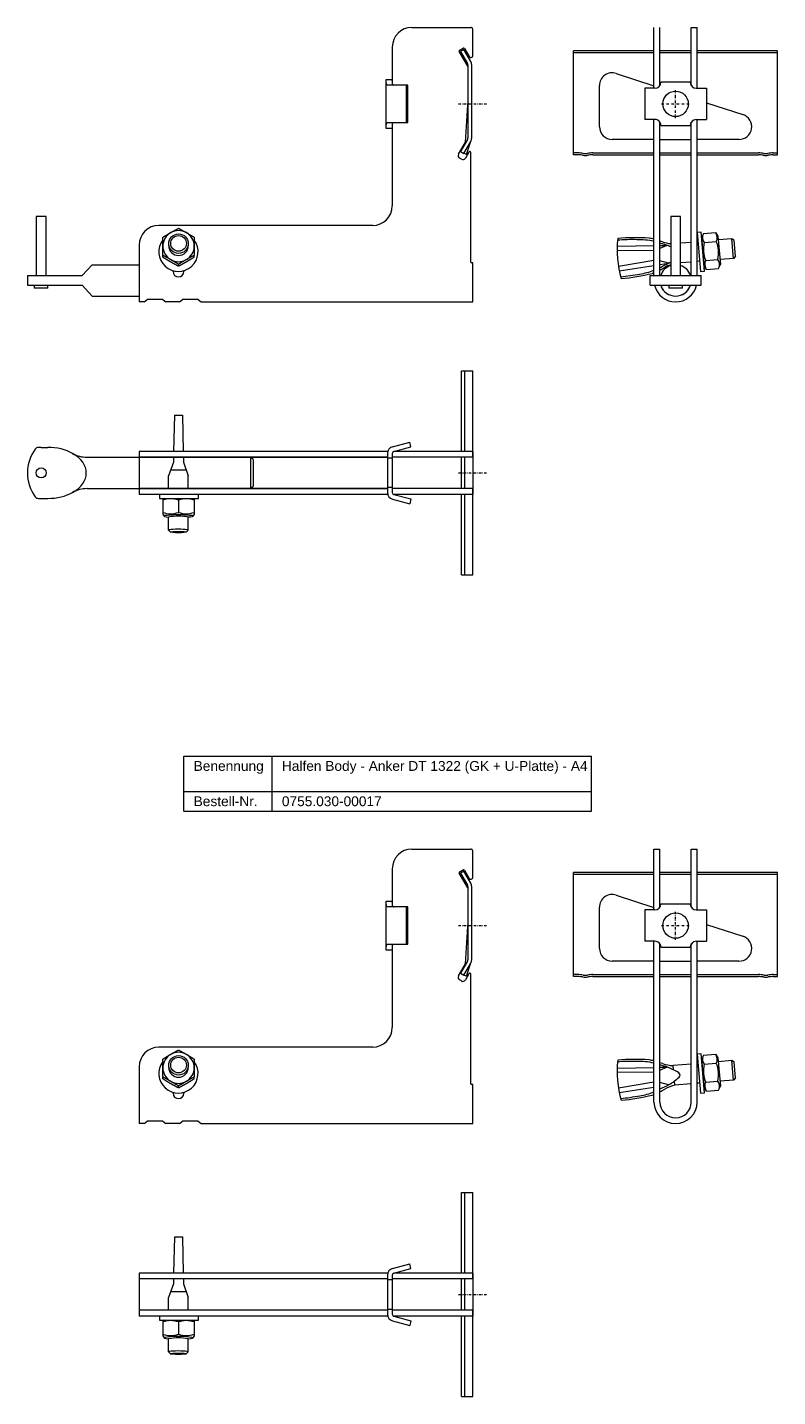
# Model space of a CAD drawing. Header units: millimetres. Extents: x 6962 to 8511, y -1122 to 170.
# Drawn here: x 7235 to 7617, y -1091 to -392 of the extents above; entities that cross this region are included whole.
import ezdxf

# ---------------------------------------------------------------- set-up
doc = ezdxf.new("R2010")
doc.units = ezdxf.units.MM
doc.header["$LTSCALE"] = 10
doc.linetypes.add('STRICHPUNKT2', pattern=[0.5, 0.25, -0.125, 0, -0.125])
doc.layers.add('HALFEN', color=2, linetype='Continuous')
doc.styles.add('ARIAL50', font='ARIAL.TTF', dxfattribs={"height": 5})

msp = doc.modelspace()

# ---------------------------------------------------------------- linework, layer by layer
at = {"layer": 'HALFEN', "extrusion": (0, 1, 0)}
for p, q in [((7430.69, -392.32), (7460.69, -392.32)), ((7461.69, -406.75), (7461.69, -393.32)), ((7420.69, -402.32), (7420.69, -421.18)), ((7459.16, -412.11), (7454.84, -404.62)), ((7455.02, -403.94), (7456.75, -402.94)), ((7457.16, -403.58), (7455.43, -404.58)), ((7455.43, -404.58), (7458.96, -410.7)), ((7460.69, -409.7), (7457.16, -403.58)), ((7457.44, -403.12), (7459.82, -407.25)), ((7459.16, -411.45), (7459.16, -448.71)), ((7461.16, -448.71), (7461.16, -411.45)), ((7417.64, -418.82), (7420.64, -418.82)), ((7417.64, -418.94), (7417.64, -418.82)), ((7420.64, -419.43), (7420.64, -418.82)), ((7417.64, -420.12), (7417.64, -418.94)), ((7417.64, -427.1), (7417.64, -420.12)), ((7420.6, -421.82), (7418.75, -421.82)), ((7427.86, -421.82), (7420.6, -421.82)), ((7420.64, -419.43), (7420.64, -420.82)), ((7427.86, -440.82), (7427.86, -421.82)), ((7428.64, -421.82), (7427.86, -421.82)), ((7428.64, -440.82), (7428.64, -421.82)), ((7417.64, -435.54), (7417.64, -427.1)), ((7458.03, -450.85), (7459.16, -431.74)), ((7417.64, -442.52), (7417.64, -435.54)), ((7417.64, -443.7), (7417.64, -442.52)), ((7417.64, -443.82), (7417.64, -443.7)), ((7420.64, -443.82), (7417.64, -443.82)), ((7418.75, -440.82), (7420.6, -440.82)), ((7420.6, -440.82), (7427.86, -440.82)), ((7420.64, -441.82), (7420.64, -443.21)), ((7420.64, -443.21), (7420.64, -443.82)), ((7420.69, -441.46), (7420.69, -483.32)), ((7427.86, -440.82), (7428.64, -440.82)), ((7454.47, -457.02), (7458.03, -450.85)), ((7458.96, -449.46), (7455.43, -455.57)), ((7457.16, -456.57), (7460.69, -450.46)), ((7458.57, -457.07), (7460.47, -450.84)), ((7455.89, -459.57), (7455.02, -459.07)), ((7455.43, -455.57), (7457.15, -456.57)), ((7457.16, -456.57), (7457.15, -456.57)), ((7457.51, -456.7), (7457.16, -456.57)), ((7458.57, -457.07), (7457.51, -456.7)), ((7459.75, -455.87), (7457.94, -459.02)), ((7460.69, -512.02), (7460.69, -456.12)), ((7410.69, -493.32), (7301.69, -493.32)), ((7291.69, -503.32), (7291.69, -521.32)), ((7303.72, -509.45), (7303.72, -508.53)), ((7319.72, -509.45), (7319.72, -508.53)), ((7308.94, -516.82), (7308.94, -516.35)), ((7311.72, -514.04), (7311.72, -513.11)), ((7314.44, -516.35), (7314.44, -516.82)), ((7461.69, -512.32), (7460.99, -512.32)), ((7461.69, -521.32), (7461.69, -512.32)), ((7291.69, -521.32), (7291.69, -532.32)), ((7461.69, -532.32), (7461.69, -521.32)), ((7323.19, -532.32), (7461.69, -532.32)), ((7430.69, -811.32), (7460.69, -811.32)), ((7461.69, -825.75), (7461.69, -812.32)), ((7420.69, -821.32), (7420.69, -840.18)), ((7459.16, -831.11), (7454.84, -823.62)), ((7455.02, -822.94), (7456.75, -821.94)), ((7457.16, -822.58), (7455.43, -823.58)), ((7455.43, -823.58), (7458.96, -829.7)), ((7460.69, -828.7), (7457.16, -822.58)), ((7457.44, -822.12), (7459.82, -826.25)), ((7459.16, -830.45), (7459.16, -867.71)), ((7461.16, -867.71), (7461.16, -830.45)), ((7417.64, -837.82), (7420.64, -837.82)), ((7417.64, -837.94), (7417.64, -837.82)), ((7420.64, -838.43), (7420.64, -837.82)), ((7417.64, -839.13), (7417.64, -837.94)), ((7417.64, -846.1), (7417.64, -839.13)), ((7420.6, -840.82), (7418.75, -840.82)), ((7427.86, -840.82), (7420.6, -840.82)), ((7420.64, -838.43), (7420.64, -839.82)), ((7427.86, -859.82), (7427.86, -840.82)), ((7428.64, -840.82), (7427.86, -840.82)), ((7428.64, -859.82), (7428.64, -840.82)), ((7417.64, -854.54), (7417.64, -846.1)), ((7458.03, -869.85), (7459.16, -850.74)), ((7417.64, -861.52), (7417.64, -854.54)), ((7417.64, -862.71), (7417.64, -861.52)), ((7417.64, -862.82), (7417.64, -862.71)), ((7420.64, -862.82), (7417.64, -862.82)), ((7418.75, -859.82), (7420.6, -859.82)), ((7420.6, -859.82), (7427.86, -859.82)), ((7420.64, -860.82), (7420.64, -862.21)), ((7420.64, -862.21), (7420.64, -862.82)), ((7420.69, -860.46), (7420.69, -902.32)), ((7427.86, -859.82), (7428.64, -859.82)), ((7454.47, -876.02), (7458.03, -869.85)), ((7458.96, -868.46), (7455.43, -874.58)), ((7457.16, -875.57), (7460.69, -869.46)), ((7458.57, -876.08), (7460.47, -869.84)), ((7455.89, -878.57), (7455.02, -878.07)), ((7455.43, -874.58), (7457.15, -875.57)), ((7457.16, -875.57), (7457.15, -875.57)), ((7457.51, -875.7), (7457.16, -875.57)), ((7458.57, -876.08), (7457.51, -875.7)), ((7459.75, -874.87), (7457.94, -878.02)), ((7460.69, -931.02), (7460.69, -875.12)), ((7410.69, -912.32), (7301.69, -912.32)), ((7291.69, -922.32), (7291.69, -940.32)), ((7303.72, -928.45), (7303.72, -927.53)), ((7319.72, -928.45), (7319.72, -927.53)), ((7308.94, -935.82), (7308.94, -935.35)), ((7311.72, -933.04), (7311.72, -932.12)), ((7314.44, -935.35), (7314.44, -935.82)), ((7461.69, -931.32), (7460.99, -931.32)), ((7461.69, -940.32), (7461.69, -931.32)), ((7291.69, -940.32), (7291.69, -951.32)), ((7461.69, -951.32), (7461.69, -940.32)), ((7323.19, -951.32), (7461.69, -951.32))]:
    msp.add_line(p, q, dxfattribs=at)
at = {"layer": 'HALFEN'}
for p, q in [((7554.08, -423.31), (7554.08, -392.32)), ((7557.08, -421.98), (7557.08, -392.32)), ((7573.08, -421.97), (7573.08, -392.32)), ((7573.08, -392.32), (7576.08, -392.32)), ((7576.08, -423.33), (7576.08, -392.32)), ((7513.08, -457.32), (7513.08, -404.33)), ((7554.08, -404.33), (7513.08, -404.33)), ((7573.08, -404.33), (7557.08, -404.33)), ((7617.08, -404.33), (7576.08, -404.33)), ((7617.08, -457.32), (7617.08, -404.33)), ((7554.08, -405.33), (7513.08, -405.33)), ((7573.08, -405.33), (7557.08, -405.33)), ((7617.08, -405.33), (7576.08, -405.33)), ((7534.78, -415.78), (7554.08, -422.05)), ((7526.27, -442.96), (7526.27, -421.96)), ((7549.38, -423.31), (7549.37, -439.31)), ((7554.59, -423.31), (7549.38, -423.31)), ((7572.59, -420.33), (7557.59, -420.31)), ((7575.59, -423.33), (7580.8, -423.33)), ((7580.81, -423.33), (7580.8, -439.33)), ((7580.79, -430.73), (7599.41, -436.78)), ((7554.58, -439.31), (7549.37, -439.31)), ((7554.08, -518.82), (7554.08, -439.31)), ((7575.58, -439.33), (7580.79, -439.33)), ((7576.08, -518.82), (7576.08, -439.33)), ((7557.08, -518.82), (7557.08, -440.67)), ((7557.58, -442.31), (7572.58, -442.33)), ((7573.08, -518.82), (7573.08, -440.66)), ((7554.08, -449.46), (7532.77, -449.46)), ((7557.08, -449.46), (7573.08, -449.46)), ((7597.4, -449.46), (7576.08, -449.46)), ((7515.33, -456.32), (7513.08, -456.32)), ((7515.33, -457.32), (7513.08, -457.32)), ((7522.83, -456.32), (7554.08, -456.32)), ((7522.83, -457.32), (7554.08, -457.32)), ((7557.08, -456.32), (7573.08, -456.32)), ((7557.08, -457.32), (7573.08, -457.32)), ((7576.08, -456.32), (7607.33, -456.32)), ((7576.08, -457.32), (7607.33, -457.32)), ((7614.83, -456.32), (7617.08, -456.32)), ((7614.83, -457.32), (7617.08, -457.32)), ((7239.19, -488.82), (7239.19, -518.82)), ((7244.19, -488.82), (7239.19, -488.82)), ((7244.19, -518.82), (7244.19, -488.82)), ((7562.58, -488.82), (7562.58, -518.82)), ((7567.58, -488.82), (7562.58, -488.82)), ((7567.58, -518.82), (7567.58, -488.82)), ((7306.72, -503.6), (7306.72, -502.59)), ((7316.73, -503.6), (7316.73, -502.59)), ((7573.08, -501.94), (7567.58, -502.42)), ((7578.08, -496.74), (7576.08, -496.91)), ((7576.08, -496.91), (7577.83, -516.84)), ((7576.5, -501.64), (7576.08, -501.68)), ((7579.82, -516.66), (7578.08, -496.74)), ((7579.26, -497.4), (7578.31, -499.43)), ((7578.31, -499.43), (7579.58, -513.97)), ((7579.26, -497.4), (7585.4, -496.86)), ((7579.66, -502), (7585.8, -501.46)), ((7585.4, -496.86), (7586.68, -498.7)), ((7586.68, -498.7), (7587.95, -513.24)), ((7593.8, -500.13), (7586.86, -500.73)), ((7594.88, -501.04), (7593.8, -500.13)), ((7594.67, -510.09), (7593.8, -500.13)), ((7595.58, -509.01), (7594.88, -501.04)), ((7554.08, -506.03), (7535.26, -506.26)), ((7535.28, -503.96), (7554.08, -503.61)), ((7557.08, -503.55), (7560.66, -503.49)), ((7560.66, -503.49), (7557.08, -505.14)), ((7595.58, -509.01), (7594.67, -510.09)), ((7262.69, -518.82), (7267.69, -513.32)), ((7267.69, -513.32), (7291.69, -513.32)), ((7554.08, -511.25), (7535.96, -514.23)), ((7536.38, -516.48), (7554.08, -513.7)), ((7561.46, -512.54), (7557.08, -511.39)), ((7557.08, -513.23), (7561.46, -512.54)), ((7573.08, -511.98), (7567.58, -512.46)), ((7577.37, -511.6), (7576.08, -511.72)), ((7580.87, -515.81), (7579.58, -513.97)), ((7580.47, -511.2), (7586.6, -510.67)), ((7580.87, -515.81), (7587.01, -515.27)), ((7587.01, -515.27), (7587.95, -513.24)), ((7594.67, -510.09), (7587.73, -510.7)), ((7234.69, -518.82), (7262.69, -518.82)), ((7234.69, -518.82), (7234.69, -523.82)), ((7552.08, -518.82), (7578.08, -518.82)), ((7552.08, -523.82), (7552.08, -518.82)), ((7577.83, -516.84), (7579.82, -516.66)), ((7578.08, -523.82), (7578.08, -518.82)), ((7234.69, -523.82), (7262.69, -523.82)), ((7238.19, -523.82), (7238.19, -525.32)), ((7245.19, -525.32), (7238.19, -525.32)), ((7245.19, -525.32), (7245.19, -523.82)), ((7262.69, -523.82), (7267.69, -529.32)), ((7267.69, -529.32), (7291.69, -529.32)), ((7552.08, -523.82), (7578.08, -523.82)), ((7561.58, -523.82), (7561.58, -525.32)), ((7568.58, -525.32), (7561.58, -525.32)), ((7568.58, -525.32), (7568.58, -523.82)), ((7294.19, -532.32), (7291.69, -532.32)), ((7294.19, -532.32), (7291.69, -532.32)), ((7294.19, -532.32), (7295.69, -531.02)), ((7303.69, -531.02), (7295.69, -531.02)), ((7303.69, -531.02), (7305.19, -532.32)), ((7312.19, -532.32), (7305.19, -532.32)), ((7312.19, -532.32), (7313.69, -531.02)), ((7321.69, -531.02), (7313.69, -531.02)), ((7321.69, -531.02), (7323.19, -532.32)), ((7455.96, -608.51), (7455.96, -567.51)), ((7455.96, -567.51), (7461.69, -567.51)), ((7457.69, -608.51), (7457.69, -567.51)), ((7461.69, -611.51), (7461.69, -567.51)), ((7309.66, -589.99), (7309.22, -608.51)), ((7309.69, -589.99), (7313.69, -589.99)), ((7313.71, -589.99), (7314.15, -608.51)), ((7241.69, -606.51), (7245.09, -606.51)), ((7420.78, -606.14), (7429.54, -603.8)), ((7421.43, -608.56), (7430.19, -606.21)), ((7430.19, -606.21), (7429.54, -603.8)), ((7265.1, -611.51), (7418.19, -611.51)), ((7418.34, -608.51), (7291.69, -608.51)), ((7291.69, -608.51), (7291.69, -630.51)), ((7418.19, -611.51), (7291.69, -611.51)), ((7309.09, -613.95), (7306.69, -620.99)), ((7309.15, -611.51), (7309.09, -613.95)), ((7314.22, -611.51), (7314.28, -613.95)), ((7314.28, -613.95), (7316.69, -621.01)), ((7348.46, -611.51), (7348.46, -627.51)), ((7349.69, -612.74), (7348.46, -611.51)), ((7349.69, -612.74), (7349.69, -626.28)), ((7418.19, -609.53), (7418.19, -629.49)), ((7420.69, -612.01), (7418.19, -612.01)), ((7420.69, -609.53), (7420.69, -629.49)), ((7461.69, -611.51), (7420.69, -611.51)), ((7420.69, -611.51), (7420.69, -613.51)), ((7420.69, -613.51), (7420.69, -625.51)), ((7461.69, -608.51), (7421.62, -608.51)), ((7455.96, -627.51), (7455.96, -611.51)), ((7457.69, -627.51), (7457.69, -611.51)), ((7461.69, -608.51), (7461.69, -630.51)), ((7461.69, -611.51), (7461.69, -627.51)), ((7306.69, -627.51), (7306.69, -620.99)), ((7307.72, -617.99), (7315.64, -617.99)), ((7316.69, -627.51), (7316.69, -621.01)), ((7265.1, -627.51), (7418.19, -627.51)), ((7418.19, -627.51), (7291.69, -627.51)), ((7348.46, -627.51), (7349.69, -626.28)), ((7420.69, -627.01), (7418.19, -627.01)), ((7420.69, -625.51), (7420.69, -627.51)), ((7461.69, -627.51), (7420.69, -627.51)), ((7461.69, -671.51), (7461.69, -627.51)), ((7240.3, -632.51), (7245.09, -632.51)), ((7418.34, -630.51), (7291.69, -630.51)), ((7301.98, -630.51), (7301.98, -632.51)), ((7301.98, -632.51), (7321.98, -632.51)), ((7304.39, -632.51), (7303.69, -632.91)), ((7303.69, -632.91), (7303.69, -640.5)), ((7304.39, -632.51), (7318.99, -632.51)), ((7311.69, -633.45), (7311.69, -639.61)), ((7318.99, -632.51), (7319.69, -632.91)), ((7319.69, -632.91), (7319.69, -640.5)), ((7321.98, -632.51), (7321.98, -630.51)), ((7420.78, -632.87), (7429.54, -635.22)), ((7421.43, -630.46), (7430.19, -632.8)), ((7461.69, -630.51), (7421.62, -630.51)), ((7430.19, -632.8), (7429.54, -635.22)), ((7455.96, -671.51), (7455.96, -630.51)), ((7457.69, -671.51), (7457.69, -630.51)), ((7303.69, -640.5), (7304.39, -641.53)), ((7306.69, -648.68), (7306.69, -641.98)), ((7316.69, -648.66), (7316.69, -641.98)), ((7319.69, -640.5), (7318.99, -641.53)), ((7306.68, -648.66), (7307.68, -649.65)), ((7316.69, -648.66), (7315.69, -649.65)), ((7455.96, -671.51), (7461.69, -671.51)), ((7314.44, -763.93), (7522.17, -763.93)), ((7314.44, -791.93), (7314.44, -763.93)), ((7359.41, -791.93), (7359.41, -763.93)), ((7522.17, -791.93), (7522.17, -763.93)), ((7314.44, -781.93), (7522.17, -781.93)), ((7314.44, -791.93), (7522.17, -791.93)), ((7554.08, -842.31), (7554.08, -811.32)), ((7554.08, -811.32), (7557.08, -811.32)), ((7557.08, -840.98), (7557.08, -811.32)), ((7573.08, -840.98), (7573.08, -811.32)), ((7573.08, -811.32), (7576.08, -811.32)), ((7576.08, -842.33), (7576.08, -811.32)), ((7513.08, -876.33), (7513.08, -823.33)), ((7554.08, -823.33), (7513.08, -823.33)), ((7573.08, -823.33), (7557.08, -823.33)), ((7617.08, -823.33), (7576.08, -823.33)), ((7617.08, -876.33), (7617.08, -823.33)), ((7554.08, -824.33), (7513.08, -824.33)), ((7573.08, -824.33), (7557.08, -824.33)), ((7617.08, -824.33), (7576.08, -824.33)), ((7534.78, -834.78), (7554.08, -841.05)), ((7526.27, -861.96), (7526.27, -840.96)), ((7549.38, -842.31), (7549.37, -858.31)), ((7554.59, -842.31), (7549.38, -842.31)), ((7572.59, -839.33), (7557.59, -839.32)), ((7575.59, -842.33), (7580.8, -842.33)), ((7580.81, -842.33), (7580.8, -858.33)), ((7580.79, -849.73), (7599.41, -855.78)), ((7554.58, -858.31), (7549.37, -858.31)), ((7554.08, -940.32), (7554.08, -858.31)), ((7575.58, -858.33), (7580.79, -858.33)), ((7576.08, -940.32), (7576.08, -858.33)), ((7557.08, -940.32), (7557.08, -859.67)), ((7557.58, -861.32), (7572.58, -861.33)), ((7573.08, -940.32), (7573.08, -859.66)), ((7554.08, -868.46), (7532.77, -868.46)), ((7557.08, -868.46), (7573.08, -868.46)), ((7597.4, -868.46), (7576.08, -868.46)), ((7515.33, -875.33), (7513.08, -875.33)), ((7515.33, -876.33), (7513.08, -876.33)), ((7522.83, -875.33), (7554.08, -875.33)), ((7522.83, -876.33), (7554.08, -876.33)), ((7557.08, -875.33), (7573.08, -875.33)), ((7557.08, -876.33), (7573.08, -876.33)), ((7576.08, -875.33), (7607.33, -875.33)), ((7576.08, -876.33), (7607.33, -876.33)), ((7614.83, -875.33), (7617.08, -875.33)), ((7614.83, -876.33), (7617.08, -876.33)), ((7306.72, -922.6), (7306.72, -921.59)), ((7316.73, -922.6), (7316.73, -921.59)), ((7573.08, -920.94), (7563.91, -921.74)), ((7578.08, -915.74), (7576.08, -915.91)), ((7576.08, -915.91), (7577.83, -935.84)), ((7576.5, -920.64), (7576.08, -920.68)), ((7579.82, -935.66), (7578.08, -915.74)), ((7579.26, -916.4), (7578.31, -918.43)), ((7578.31, -918.43), (7579.58, -932.97)), ((7579.26, -916.4), (7585.4, -915.86)), ((7579.66, -921), (7585.8, -920.46)), ((7585.4, -915.86), (7586.68, -917.7)), ((7586.68, -917.7), (7587.95, -932.24)), ((7593.8, -919.13), (7586.86, -919.74)), ((7594.88, -920.04), (7593.8, -919.13)), ((7594.67, -929.09), (7593.8, -919.13)), ((7595.58, -928.01), (7594.88, -920.04)), ((7554.08, -925.03), (7535.26, -925.26)), ((7535.28, -922.96), (7554.08, -922.61)), ((7557.08, -922.55), (7560.66, -922.49)), ((7560.66, -922.49), (7557.08, -924.14)), ((7564.1, -923.91), (7563.91, -921.74)), ((7595.58, -928.01), (7594.67, -929.09)), ((7554.08, -930.25), (7535.96, -933.23)), ((7536.38, -935.48), (7554.08, -932.7)), ((7561.46, -931.54), (7557.08, -930.39)), ((7564.78, -931.71), (7564.59, -929.55)), ((7573.08, -930.98), (7564.78, -931.71)), ((7577.37, -930.6), (7576.08, -930.72)), ((7580.87, -934.81), (7579.58, -932.97)), ((7580.47, -930.21), (7586.6, -929.67)), ((7580.87, -934.81), (7587.01, -934.27)), ((7587.01, -934.27), (7587.95, -932.24)), ((7594.67, -929.09), (7587.73, -929.7)), ((7577.83, -935.84), (7579.82, -935.66)), ((7294.19, -951.32), (7291.69, -951.32)), ((7294.19, -951.32), (7291.69, -951.32)), ((7294.19, -951.32), (7295.69, -950.02)), ((7303.69, -950.02), (7295.69, -950.02)), ((7303.69, -950.02), (7305.19, -951.32)), ((7312.19, -951.32), (7305.19, -951.32)), ((7312.19, -951.32), (7313.69, -950.02)), ((7321.69, -950.02), (7313.69, -950.02)), ((7321.69, -950.02), (7323.19, -951.32)), ((7455.96, -1027.51), (7455.96, -986.51)), ((7455.96, -986.51), (7461.69, -986.51)), ((7457.69, -1027.51), (7457.69, -986.51)), ((7461.69, -1030.51), (7461.69, -986.51)), ((7309.66, -1008.99), (7309.22, -1027.51)), ((7309.69, -1008.99), (7313.69, -1008.99)), ((7313.71, -1008.99), (7314.15, -1027.51)), ((7420.78, -1025.15), (7429.54, -1022.8)), ((7421.43, -1027.56), (7430.19, -1025.21)), ((7430.19, -1025.21), (7429.54, -1022.8)), ((7418.34, -1027.51), (7291.69, -1027.51)), ((7291.69, -1027.51), (7291.69, -1049.51)), ((7418.19, -1030.51), (7291.69, -1030.51)), ((7309.09, -1032.95), (7306.69, -1039.99)), ((7309.15, -1030.51), (7309.09, -1032.95)), ((7314.22, -1030.51), (7314.28, -1032.95)), ((7314.28, -1032.95), (7316.69, -1040.01)), ((7418.19, -1028.53), (7418.19, -1048.49)), ((7420.69, -1031.01), (7418.19, -1031.01)), ((7420.69, -1028.53), (7420.69, -1048.49)), ((7461.69, -1030.51), (7420.69, -1030.51)), ((7420.69, -1030.51), (7420.69, -1032.51)), ((7420.69, -1032.51), (7420.69, -1044.51)), ((7461.69, -1027.51), (7421.62, -1027.51)), ((7455.96, -1046.51), (7455.96, -1030.51)), ((7457.69, -1046.51), (7457.69, -1030.51)), ((7461.69, -1027.51), (7461.69, -1049.51)), ((7461.69, -1030.51), (7461.69, -1046.51)), ((7306.69, -1046.51), (7306.69, -1039.99)), ((7307.72, -1036.99), (7315.64, -1036.99)), ((7316.69, -1046.51), (7316.69, -1040.01)), ((7418.19, -1046.51), (7291.69, -1046.51)), ((7420.69, -1046.01), (7418.19, -1046.01)), ((7420.69, -1044.51), (7420.69, -1046.51)), ((7461.69, -1046.51), (7420.69, -1046.51)), ((7461.69, -1090.51), (7461.69, -1046.51)), ((7418.34, -1049.51), (7291.69, -1049.51)), ((7301.98, -1049.51), (7301.98, -1051.51)), ((7301.98, -1051.51), (7321.98, -1051.51)), ((7304.39, -1051.51), (7303.69, -1051.91)), ((7303.69, -1051.91), (7303.69, -1059.51)), ((7304.39, -1051.51), (7318.99, -1051.51)), ((7311.69, -1052.46), (7311.69, -1058.62)), ((7318.99, -1051.51), (7319.69, -1051.91)), ((7319.69, -1051.91), (7319.69, -1059.51)), ((7321.98, -1051.51), (7321.98, -1049.51)), ((7420.78, -1051.87), (7429.54, -1054.22)), ((7421.43, -1049.46), (7430.19, -1051.81)), ((7461.69, -1049.51), (7421.62, -1049.51)), ((7430.19, -1051.81), (7429.54, -1054.22)), ((7455.96, -1090.51), (7455.96, -1049.51)), ((7457.69, -1090.51), (7457.69, -1049.51)), ((7303.69, -1059.51), (7304.39, -1060.53)), ((7306.69, -1067.68), (7306.69, -1060.98)), ((7316.69, -1067.66), (7316.69, -1060.98)), ((7319.69, -1059.51), (7318.99, -1060.53)), ((7306.68, -1067.66), (7307.68, -1068.65)), ((7316.69, -1067.66), (7315.69, -1068.65)), ((7455.96, -1090.51), (7461.69, -1090.51))]:
    msp.add_line(p, q, dxfattribs=at)
at = {"layer": 'HALFEN', "color": 1, "linetype": 'STRICHPUNKT2', "ltscale": 0.5}
for p, q in [((7565.08, -438.57), (7565.08, -424.07)), ((7454.44, -431.32), (7468.94, -431.32)), ((7557.83, -431.32), (7572.33, -431.32)), ((7454.44, -619.51), (7468.94, -619.51)), ((7565.08, -857.57), (7565.08, -843.07)), ((7454.44, -850.32), (7468.94, -850.32)), ((7557.83, -850.32), (7572.33, -850.32)), ((7454.44, -1038.51), (7468.94, -1038.51))]:
    msp.add_line(p, q, dxfattribs=at)
at = {"layer": 'HALFEN'}
for centre, radius in [((7565.08, -431.32), 6.5), ((7241.69, -619.51), 2.55), ((7565.08, -850.32), 6.5)]:
    msp.add_circle(centre, radius, dxfattribs=at)
for centre, radius, start, end in [((7430.69, -402.32), 10, 90, 180), ((7460.69, -393.32), 1, 0, 90), ((7455.27, -404.37), 0.5, 120, 210), ((7457, -403.37), 0.5, 30, 120), ((7457.66, -411.45), 1.5, 0, 30), ((7460.69, -406.75), 1, 210, 0), ((7457.66, -411.45), 3.5, 0, 30), ((7532.77, -421.96), 6.5, 72, 180), ((7554.59, -420.31), 3, 269.95559, 359.95559), ((7575.59, -420.33), 3, 179.95559, 269.95559), ((7554.58, -442.31), 3, 359.95559, 89.95559), ((7575.58, -442.33), 3, 89.95559, 179.95559), ((7597.4, -442.96), 6.5, 270, 72), ((7532.77, -442.96), 6.5, 180, 270), ((7457.66, -448.71), 1.5, 330, 360), ((7457.66, -448.71), 3.5, 330, 0), ((7455.77, -457.77), 1.5, 150, 240), ((7456.64, -458.27), 1.5, 240, 330), ((7460.19, -456.12), 0.5, 0, 150), ((7515.33, -472.32), 16, 80.36636, 90), ((7515.33, -472.32), 15, 80.36636, 90), ((7519.08, -450.23), 7.41, 260.36636, 279.63364), ((7519.08, -450.23), 6.41, 260.36636, 279.63364), ((7522.83, -472.32), 16, 90, 99.63364), ((7522.83, -472.32), 15, 90, 99.63364), ((7607.33, -472.32), 16, 80.36636, 90), ((7607.33, -472.32), 15, 80.36636, 90), ((7611.08, -450.23), 7.41, 260.36636, 279.63364), ((7611.08, -450.23), 6.41, 260.36636, 279.63364), ((7614.83, -472.32), 16, 90, 99.63364), ((7614.83, -472.32), 15, 90, 99.63364), ((7410.69, -483.32), 10, 270, 0), ((7301.69, -503.32), 10, 90, 180), ((7311.69, -506.74), 10, 142.77906, 36.51596), ((7588.29, -505.63), 53.03, 173.82027, 196.17973), ((7543.23, -587.36), 86.81, 88.64672, 95.12899), ((7544.35, -604.71), 105.15, 86.04137, 94.79234), ((7546.1, -536.33), 35.76, 77.09525, 91.31141), ((7546.06, -532.41), 33.07, 75.95927, 80.34246), ((7546.06, -532.41), 33.07, 68.09069, 70.52951), ((7546.1, -536.33), 35.76, 69.02091, 72.10841), ((7565.61, -477.98), 24.81, 253.11296, 262.99761), ((7582.82, -499.41), 4.08, 159.43847, 219.43847), ((7594.56, -505.33), 15.27, 167.38303, 202.61697), ((7582.24, -499.46), 4.08, 330.56153, 30.56153), ((7571.71, -507.33), 15.27, 347.38303, 22.61697), ((7552.04, -527.99), 25.98, 69.87312, 74.68904), ((7553.02, -526.97), 24.69, 67.20409, 71.18568), ((7460.99, -512.02), 0.3, 180, 270), ((7541.41, -482.73), 35.76, 278.68859, 290.75985), ((7541.41, -482.73), 35.76, 295.99787, 300.97909), ((7542.05, -486.59), 33.07, 297.03435, 301.90931), ((7565.08, -521.32), 8, 108.20996, 161.79004), ((7570.76, -536.8), 24.81, 109.22537, 116.88704), ((7548.71, -489.9), 25.98, 295.31096, 300.12688), ((7549.85, -490.75), 24.69, 298.81432, 301.05233), ((7565.08, -521.32), 8, 18.20996, 71.79004), ((7584.02, -513.21), 4.08, 150.56153, 210.56153), ((7583.45, -513.26), 4.08, 339.43847, 39.43847), ((7311.69, -516.82), 2.75, 180, 0), ((7529.72, -432.97), 86.81, 274.87101, 281.35328), ((7527.81, -415.69), 105.15, 275.20766, 283.95863), ((7542.05, -486.59), 33.07, 289.65754, 291.33467), ((7565.08, -521.32), 11, 193.13656, 346.86344), ((7565.08, -521.32), 8, 198.20996, 251.79004), ((7565.08, -521.32), 8, 198.20996, 341.79004), ((7565.08, -521.32), 8, 288.20996, 341.79004), ((7255.24, -619.51), 20.55, 143.64928, 216.35854), ((7240.3, -608.51), 2, 91.33538, 143.64928), ((7241.03, -639.88), 33.38, 88.87071, 91.33538), ((7421.69, -609.53), 3.5, 105, 180), ((7265.1, -596.51), 15, 240.67836, 270), ((7421.69, -609.53), 1, 105, 180), ((7265.1, -642.51), 15, 90, 119.32164), ((7240.3, -630.51), 2, 216.35854, 270), ((7307.69, -644.27), 11.53, 69.70545, 110.29455), ((7315.69, -644.27), 11.53, 69.70545, 110.29455), ((7421.69, -629.49), 3.5, 180, 255), ((7421.69, -629.49), 1, 180, 255), ((7307.69, -628.8), 11.53, 249.70545, 290.29455), ((7315.69, -628.8), 11.53, 249.70545, 290.29455), ((7430.69, -821.32), 10, 90, 180), ((7460.69, -812.32), 1, 0, 90), ((7455.27, -823.37), 0.5, 120, 210), ((7457, -822.37), 0.5, 30, 120), ((7457.66, -830.45), 1.5, 0, 30), ((7460.69, -825.75), 1, 210, 0), ((7457.66, -830.45), 3.5, 0, 30), ((7532.77, -840.96), 6.5, 72, 180), ((7554.59, -839.31), 3, 269.95559, 359.95559), ((7575.59, -839.33), 3, 179.95559, 269.95559), ((7554.58, -861.31), 3, 359.95559, 89.95559), ((7575.58, -861.33), 3, 89.95559, 179.95559), ((7597.4, -861.96), 6.5, 270, 72), ((7532.77, -861.96), 6.5, 180, 270), ((7457.66, -867.71), 1.5, 330, 360), ((7457.66, -867.71), 3.5, 330, 0), ((7455.77, -876.77), 1.5, 150, 240), ((7456.64, -877.27), 1.5, 240, 330), ((7460.19, -875.12), 0.5, 0, 150), ((7515.33, -891.33), 16, 80.36636, 90), ((7515.33, -891.33), 15, 80.36636, 90), ((7519.08, -869.23), 7.41, 260.36636, 279.63364), ((7519.08, -869.23), 6.41, 260.36636, 279.63364), ((7522.83, -891.33), 16, 90, 99.63364), ((7522.83, -891.33), 15, 90, 99.63364), ((7607.33, -891.33), 16, 80.36636, 90), ((7607.33, -891.33), 15, 80.36636, 90), ((7611.08, -869.23), 7.41, 260.36636, 279.63364), ((7611.08, -869.23), 6.41, 260.36636, 279.63364), ((7614.83, -891.33), 16, 90, 99.63364), ((7614.83, -891.33), 15, 90, 99.63364), ((7410.69, -902.32), 10, 270, 0), ((7301.69, -922.32), 10, 90, 180), ((7311.69, -925.74), 10, 142.77906, 36.51596), ((7588.29, -924.63), 53.03, 173.82027, 196.17973), ((7543.23, -1006.36), 86.81, 88.64672, 95.12899), ((7544.35, -1023.71), 105.15, 86.04137, 94.79234), ((7546.1, -955.33), 35.76, 77.09525, 91.31141), ((7546.06, -951.41), 33.07, 75.95927, 80.34246), ((7546.06, -951.41), 33.07, 68.09069, 70.52951), ((7546.1, -955.33), 35.76, 69.02091, 72.10841), ((7565.61, -896.98), 24.81, 253.11296, 266.23113), ((7582.82, -918.41), 4.08, 159.43847, 219.43847), ((7594.56, -924.34), 15.27, 167.38303, 202.61697), ((7582.24, -918.46), 4.08, 330.56153, 30.56153), ((7571.71, -926.33), 15.27, 347.38303, 22.61697), ((7552.04, -947), 25.98, 69.87312, 74.68904), ((7553.02, -945.97), 24.69, 56.39419, 71.18568), ((7549.85, -909.75), 24.69, 298.81432, 313.60581), ((7565.98, -926.57), 1.36, 4.51801, 58.84061), ((7565.98, -926.6), 1.36, 311.15939, 5.48199), ((7460.99, -931.02), 0.3, 180, 270), ((7541.41, -901.73), 35.76, 278.68859, 290.75985), ((7548.71, -908.91), 25.98, 288.80694, 300.12688), ((7542.05, -905.59), 33.07, 297.03435, 301.90931), ((7570.76, -955.8), 24.81, 103.76887, 116.88704), ((7584.02, -932.21), 4.08, 150.56153, 210.56153), ((7583.45, -932.26), 4.08, 339.43847, 39.43847), ((7311.69, -935.82), 2.75, 180, 0), ((7529.72, -851.97), 86.81, 274.87101, 281.35328), ((7527.81, -834.69), 105.15, 275.20766, 283.95863), ((7542.05, -905.59), 33.07, 289.65754, 291.33467), ((7565.08, -940.32), 11, 180, 0), ((7565.08, -940.32), 8, 180, 0), ((7421.69, -1028.53), 3.5, 105, 180), ((7421.69, -1028.53), 1, 105, 180), ((7307.69, -1063.27), 11.53, 69.70545, 110.29455), ((7315.69, -1063.27), 11.53, 69.70545, 110.29455), ((7421.69, -1048.49), 3.5, 180, 255), ((7421.69, -1048.49), 1, 180, 255), ((7307.69, -1047.8), 11.53, 249.70545, 290.29455), ((7315.69, -1047.8), 11.53, 249.70545, 290.29455)]:
    msp.add_arc(centre, radius, start, end, dxfattribs=at)
for centre, major_axis, ratio, start_param, end_param in [((7311.72, -503.86), (8, 0), 0.992546, 1.047198, 2.094395), ((7311.72, -503.86), (8, 0), 0.992546, 2.094395, 3.141593), ((7311.72, -503.86), (-8, 0), 0.992546, 3.141593, 4.18879), ((7311.72, -503.86), (-8, 0), 0.992546, 0, 1.047198), ((7311.72, -503.69), (5, 0), 0.992546, 3.123186, 4.712389), ((7311.72, -503.69), (5, 0), 0.992546, 4.712389, 6.301592), ((7311.72, -503.86), (8, 0), 0.992546, -1.047198, 0), ((7311.72, -503.86), (-8, 0), 0.992546, 1.047198, 2.094395), ((7245.09, -619.51), (-19.6, 0), 0.663426, 4.00986, 4.712389), ((7245.09, -619.51), (-19.6, 0), 0.663426, 2.273326, 4.00986), ((7245.09, -619.51), (-19.6, 0), 0.663426, 1.570796, 2.273326), ((7311.69, -641.53), (7.3, 0), 0.084966, -0.815682, 3.958483), ((7311.69, -670.44), (20.43, 20.43), 1, 0.611477, 0.95932), ((7311.69, -648.68), (5, 0), 0.0871, 0, 3.19229), ((7311.72, -922.86), (8, 0), 0.992546, 1.047198, 2.094395), ((7311.72, -922.86), (8, 0), 0.992546, 2.094395, 3.141593), ((7311.72, -922.86), (-8, 0), 0.992546, 3.141593, 4.18879), ((7311.72, -922.86), (-8, 0), 0.992546, 0, 1.047198), ((7311.72, -922.69), (5, 0), 0.992546, 3.123186, 4.712389), ((7311.72, -922.69), (5, 0), 0.992546, 4.712389, 6.301592), ((7311.72, -922.86), (8, 0), 0.992546, -1.047198, 0), ((7311.72, -922.86), (-8, 0), 0.992546, 1.047198, 2.094395), ((7311.69, -1060.53), (7.3, 0), 0.084966, -0.815682, 3.958483), ((7311.69, -1089.44), (20.43, 20.43), 1, 0.611477, 0.95932), ((7311.69, -1067.68), (5, 0), 0.0871, 0, 3.19229)]:
    msp.add_ellipse(centre, major_axis=major_axis, ratio=ratio, start_param=start_param, end_param=end_param, dxfattribs=at)
for centre, major_axis, ratio in [((7311.72, -502.59), (5, 0), 0.992546), ((7311.72, -502.47), (4, 0), 0.992546), ((7311.69, -649.65), (-4, 0), 0.087086), ((7311.72, -921.59), (5, 0), 0.992546), ((7311.72, -921.47), (4, 0), 0.992546), ((7311.69, -1068.65), (-4, 0), 0.087086)]:
    msp.add_ellipse(centre, major_axis=major_axis, ratio=ratio, dxfattribs=at)
for points, knots in [([(7418.55, -421.81), (7418.51, -421.82), (7418.47, -421.82), (7418.33, -421.82), (7418.23, -421.8), (7418.05, -421.73), (7417.98, -421.68), (7417.85, -421.54), (7417.8, -421.45), (7417.73, -421.25), (7417.7, -421.13), (7417.66, -420.87), (7417.65, -420.73), (7417.64, -420.43), (7417.64, -420.28), (7417.64, -420.12)], [12.728606, 12.728606, 12.728606, 12.728606, 12.920042, 12.920042, 13.450896, 13.450896, 13.981749, 13.981749, 14.512603, 14.512603, 15.043457, 15.043457, 15.58114, 15.58114, 16.065881, 16.065881, 16.065881, 16.065881]), ([(7420.65, -420.97), (7420.66, -421.04), (7420.67, -421.1), (7420.7, -421.23), (7420.73, -421.3), (7420.8, -421.42), (7420.85, -421.48), (7420.93, -421.54), (7420.95, -421.55), (7420.97, -421.57)], [4.1764157, 4.1764157, 4.1764157, 4.1764157, 4.4061223, 4.4061223, 4.6848401, 4.6848401, 4.9635579, 4.9635579, 5.0545355, 5.0545355, 5.0545355, 5.0545355]), ([(7420.97, -421.57), (7421.01, -421.6), (7421.05, -421.63), (7421.15, -421.7), (7421.22, -421.73), (7421.28, -421.75)], [2.958333, 2.958333, 2.958333, 2.958333, 3.2000176, 3.2000176, 3.5438255, 3.5438255, 3.5438255, 3.5438255]), ([(7421.64, -421.82), (7421.53, -421.82), (7421.41, -421.8), (7421.29, -421.76), (7421.28, -421.76), (7421.28, -421.75)], [0, 0, 0, 0, 0.6724021, 0.6724021, 0.712352, 0.712352, 0.712352, 0.712352]), ([(7417.64, -442.52), (7417.64, -442.36), (7417.64, -442.21), (7417.65, -441.91), (7417.66, -441.77), (7417.7, -441.51), (7417.73, -441.39), (7417.8, -441.19), (7417.85, -441.1), (7417.98, -440.96), (7418.05, -440.91), (7418.23, -440.84), (7418.33, -440.82), (7418.47, -440.82), (7418.51, -440.82), (7418.55, -440.83)], [10.078022, 10.078022, 10.078022, 10.078022, 10.562763, 10.562763, 11.100447, 11.100447, 11.6313, 11.6313, 12.162154, 12.162154, 12.693008, 12.693008, 13.223862, 13.223862, 13.415297, 13.415297, 13.415297, 13.415297]), ([(7420.97, -441.08), (7420.93, -441.1), (7420.9, -441.12), (7420.82, -441.2), (7420.77, -441.26), (7420.7, -441.4), (7420.68, -441.47), (7420.66, -441.59), (7420.65, -441.63), (7420.65, -441.67)], [5.6965073, 5.6965073, 5.6965073, 5.6965073, 5.8448031, 5.8448031, 6.1355616, 6.1355616, 6.4263202, 6.4263202, 6.5703905, 6.5703905, 6.5703905, 6.5703905]), ([(7421.28, -440.89), (7421.22, -440.91), (7421.15, -440.94), (7421.05, -441.01), (7421.01, -441.04), (7420.97, -441.08)], [12.3125941, 12.3125941, 12.3125941, 12.3125941, 12.6564021, 12.6564021, 12.8980867, 12.8980867, 12.8980867, 12.8980867]), ([(7421.28, -440.89), (7421.28, -440.89), (7421.29, -440.88), (7421.41, -440.84), (7421.53, -440.82), (7421.64, -440.82)], [7.8800751, 7.8800751, 7.8800751, 7.8800751, 7.920025, 7.920025, 8.5924271, 8.5924271, 8.5924271, 8.5924271]), ([(7418.55, -840.81), (7418.51, -840.82), (7418.47, -840.82), (7418.33, -840.82), (7418.23, -840.8), (7418.05, -840.74), (7417.98, -840.68), (7417.85, -840.54), (7417.8, -840.45), (7417.73, -840.25), (7417.7, -840.13), (7417.66, -839.88), (7417.65, -839.73), (7417.64, -839.43), (7417.64, -839.28), (7417.64, -839.13)], [12.728606, 12.728606, 12.728606, 12.728606, 12.920042, 12.920042, 13.450896, 13.450896, 13.981749, 13.981749, 14.512603, 14.512603, 15.043457, 15.043457, 15.58114, 15.58114, 16.065881, 16.065881, 16.065881, 16.065881]), ([(7420.65, -839.98), (7420.66, -840.04), (7420.67, -840.1), (7420.7, -840.23), (7420.73, -840.3), (7420.8, -840.43), (7420.85, -840.48), (7420.93, -840.54), (7420.95, -840.55), (7420.97, -840.57)], [4.1764157, 4.1764157, 4.1764157, 4.1764157, 4.4061223, 4.4061223, 4.6848401, 4.6848401, 4.9635579, 4.9635579, 5.0545355, 5.0545355, 5.0545355, 5.0545355]), ([(7420.97, -840.57), (7421.01, -840.6), (7421.05, -840.63), (7421.15, -840.7), (7421.22, -840.73), (7421.28, -840.75)], [2.958333, 2.958333, 2.958333, 2.958333, 3.2000176, 3.2000176, 3.5438255, 3.5438255, 3.5438255, 3.5438255]), ([(7421.64, -840.82), (7421.53, -840.82), (7421.41, -840.8), (7421.29, -840.76), (7421.28, -840.76), (7421.28, -840.75)], [0, 0, 0, 0, 0.6724021, 0.6724021, 0.712352, 0.712352, 0.712352, 0.712352]), ([(7417.64, -861.52), (7417.64, -861.36), (7417.64, -861.21), (7417.65, -860.91), (7417.66, -860.77), (7417.7, -860.51), (7417.73, -860.4), (7417.8, -860.19), (7417.85, -860.1), (7417.98, -859.96), (7418.05, -859.91), (7418.23, -859.84), (7418.33, -859.82), (7418.47, -859.82), (7418.51, -859.83), (7418.55, -859.83)], [10.078022, 10.078022, 10.078022, 10.078022, 10.562763, 10.562763, 11.100447, 11.100447, 11.6313, 11.6313, 12.162154, 12.162154, 12.693008, 12.693008, 13.223862, 13.223862, 13.415297, 13.415297, 13.415297, 13.415297]), ([(7420.97, -860.08), (7420.93, -860.1), (7420.9, -860.12), (7420.82, -860.2), (7420.77, -860.26), (7420.7, -860.4), (7420.68, -860.48), (7420.66, -860.59), (7420.65, -860.63), (7420.65, -860.67)], [5.6965073, 5.6965073, 5.6965073, 5.6965073, 5.8448031, 5.8448031, 6.1355616, 6.1355616, 6.4263202, 6.4263202, 6.5703905, 6.5703905, 6.5703905, 6.5703905]), ([(7421.28, -859.89), (7421.22, -859.91), (7421.15, -859.94), (7421.05, -860.01), (7421.01, -860.04), (7420.97, -860.08)], [12.3125941, 12.3125941, 12.3125941, 12.3125941, 12.6564021, 12.6564021, 12.8980867, 12.8980867, 12.8980867, 12.8980867]), ([(7421.28, -859.89), (7421.28, -859.89), (7421.29, -859.88), (7421.41, -859.84), (7421.53, -859.82), (7421.64, -859.82)], [7.8800751, 7.8800751, 7.8800751, 7.8800751, 7.920025, 7.920025, 8.5924271, 8.5924271, 8.5924271, 8.5924271])]:
    msp.add_open_spline(points, degree=3, knots=knots, dxfattribs=at)
for points in [[(7418.75, -421.82), (7418.68, -421.82), (7418.61, -421.82), (7418.55, -421.81)], [(7420.64, -420.82), (7420.64, -420.87), (7420.64, -420.92), (7420.65, -420.97)], [(7418.55, -440.83), (7418.61, -440.82), (7418.68, -440.82), (7418.75, -440.82)], [(7420.65, -441.67), (7420.64, -441.72), (7420.64, -441.77), (7420.64, -441.82)], [(7418.75, -840.82), (7418.68, -840.82), (7418.61, -840.82), (7418.55, -840.81)], [(7420.64, -839.82), (7420.64, -839.87), (7420.64, -839.93), (7420.65, -839.98)], [(7418.55, -859.83), (7418.61, -859.82), (7418.68, -859.82), (7418.75, -859.82)], [(7420.65, -860.67), (7420.64, -860.72), (7420.64, -860.77), (7420.64, -860.82)]]:
    msp.add_open_spline(points, degree=3, dxfattribs=at)
for points, weights in [([(7307.72, -496.98), (7309.58, -495.92), (7311.72, -494.78)], [1, 1.09201433874, 1.10687800441]), ([(7311.72, -494.78), (7313.87, -495.92), (7315.72, -496.98)], [1.10687800441, 1.09201433874, 1]), ([(7303.72, -499.36), (7305.87, -498.05), (7307.72, -496.98)], [1.10687800441, 1.09201433874, 1]), ([(7303.72, -503.86), (7303.72, -501.73), (7303.72, -499.36)], [1, 1.09201433874, 1.10687800441]), ([(7315.72, -496.98), (7317.58, -498.05), (7319.72, -499.36)], [1, 1.09201433874, 1.10687800441]), ([(7319.72, -499.36), (7319.72, -501.73), (7319.72, -503.86)], [1.10687800441, 1.09201433874, 1]), ([(7303.72, -508.53), (7303.72, -505.99), (7303.72, -503.86)], [1.10687800441, 1.09201433874, 1]), ([(7307.72, -510.73), (7305.87, -509.67), (7303.72, -508.53)], [1, 1.09201433874, 1.10687800441]), ([(7303.72, -509.45), (7305.87, -510.77), (7307.72, -511.83)], [1.10687800441, 1.09201433874, 1]), ([(7319.72, -508.53), (7317.58, -509.67), (7315.72, -510.73)], [1.10687800441, 1.09201433874, 1]), ([(7315.72, -511.83), (7317.58, -510.77), (7319.72, -509.45)], [1, 1.09201433874, 1.10687800441]), ([(7319.72, -503.86), (7319.72, -505.99), (7319.72, -508.53)], [1, 1.09201433874, 1.10687800441]), ([(7311.72, -513.11), (7309.58, -511.8), (7307.72, -510.73)], [1.10687800441, 1.09201433874, 1]), ([(7307.72, -511.83), (7309.58, -512.89), (7311.72, -514.04)], [1, 1.09201433874, 1.10687800441]), ([(7315.72, -510.73), (7313.87, -511.8), (7311.72, -513.11)], [1, 1.09201433874, 1.10687800441]), ([(7311.72, -514.04), (7313.87, -512.89), (7315.72, -511.83)], [1.10687800441, 1.09201433874, 1]), ([(7307.72, -915.98), (7309.58, -914.92), (7311.72, -913.78)], [1, 1.09201433874, 1.10687800441]), ([(7311.72, -913.78), (7313.87, -914.92), (7315.72, -915.98)], [1.10687800441, 1.09201433874, 1]), ([(7303.72, -918.36), (7305.87, -917.05), (7307.72, -915.98)], [1.10687800441, 1.09201433874, 1]), ([(7303.72, -922.86), (7303.72, -920.73), (7303.72, -918.36)], [1, 1.09201433874, 1.10687800441]), ([(7315.72, -915.98), (7317.58, -917.05), (7319.72, -918.36)], [1, 1.09201433874, 1.10687800441]), ([(7319.72, -918.36), (7319.72, -920.73), (7319.72, -922.86)], [1.10687800441, 1.09201433874, 1]), ([(7303.72, -927.53), (7303.72, -924.99), (7303.72, -922.86)], [1.10687800441, 1.09201433874, 1]), ([(7307.72, -929.74), (7305.87, -928.67), (7303.72, -927.53)], [1, 1.09201433874, 1.10687800441]), ([(7303.72, -928.45), (7305.87, -929.77), (7307.72, -930.83)], [1.10687800441, 1.09201433874, 1]), ([(7319.72, -927.53), (7317.58, -928.67), (7315.72, -929.74)], [1.10687800441, 1.09201433874, 1]), ([(7315.72, -930.83), (7317.58, -929.77), (7319.72, -928.45)], [1, 1.09201433874, 1.10687800441]), ([(7319.72, -922.86), (7319.72, -924.99), (7319.72, -927.53)], [1, 1.09201433874, 1.10687800441]), ([(7311.72, -932.12), (7309.58, -930.8), (7307.72, -929.74)], [1.10687800441, 1.09201433874, 1]), ([(7307.72, -930.83), (7309.58, -931.9), (7311.72, -933.04)], [1, 1.09201433874, 1.10687800441]), ([(7315.72, -929.74), (7313.87, -930.8), (7311.72, -932.12)], [1, 1.09201433874, 1.10687800441]), ([(7311.72, -933.04), (7313.87, -931.9), (7315.72, -930.83)], [1.10687800441, 1.09201433874, 1])]:
    msp.add_rational_spline(points, weights, degree=2, dxfattribs=at)

# ---------------------------------------------------------------- texts
at = {"layer": 'HALFEN', "style": 'ARIAL50'}
for s, p in [('Benennung', (7319.44, -771.43)), ('Halfen Body - Anker DT 1322 (GK + U-Platte) - A4', (7364.41, -771.43)), ('Bestell-Nr.', (7319.44, -789.43)), ('0755.030-00017', (7364.41, -789.43))]:
    msp.add_text(s, height=5, dxfattribs=at).set_placement(p)

doc.saveas('drawing.dxf')
